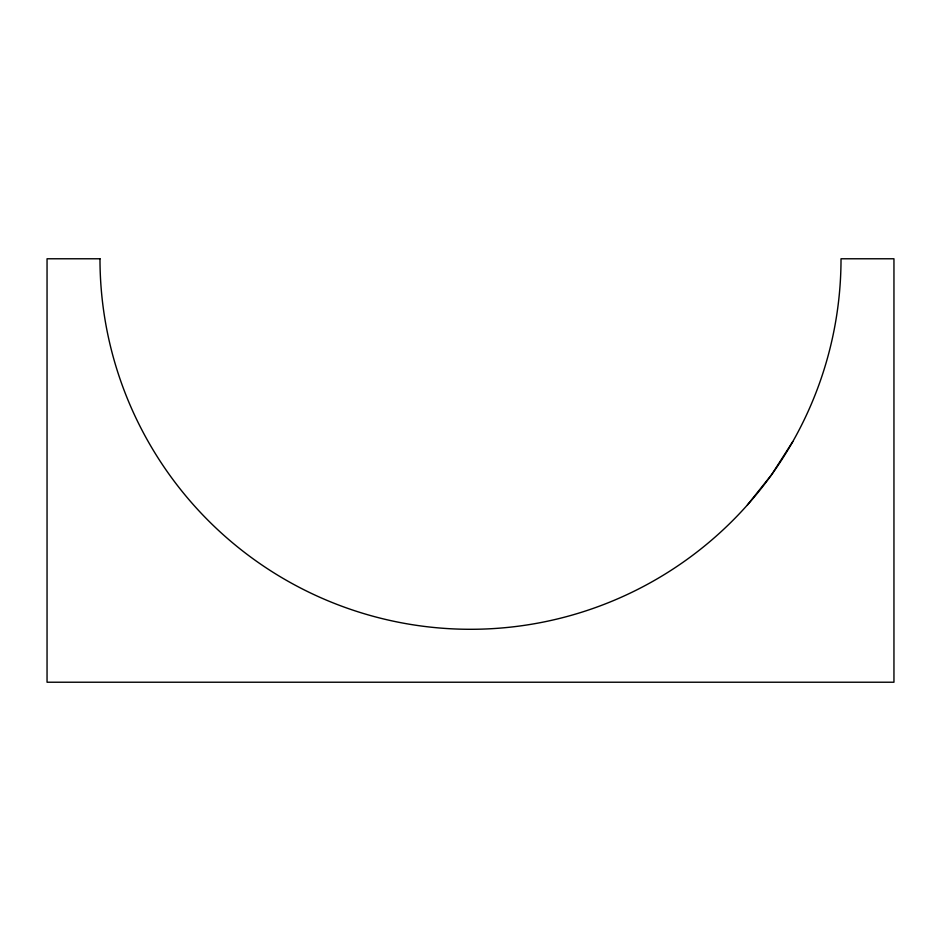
<?xml version="1.0" encoding="UTF-8"?>
<svg xmlns="http://www.w3.org/2000/svg" width="941" height="941" viewBox="0 0 941 941"><rect width="100%" height="100%" fill="white"/><g stroke="black" fill="none" stroke-linecap="round" stroke-linejoin="round"><path stroke-width="1.41" d="M792.769 441.6L771.714 474.546L747.436 504.929M99.981 258.775L47.05 258.775L47.05 682.225L893.95 682.225L893.95 258.775L841.019 258.775A370.519 370.519 0 0 1 470.5 629.294A370.519 370.519 0 0 1 99.981 258.775"/></g></svg>
